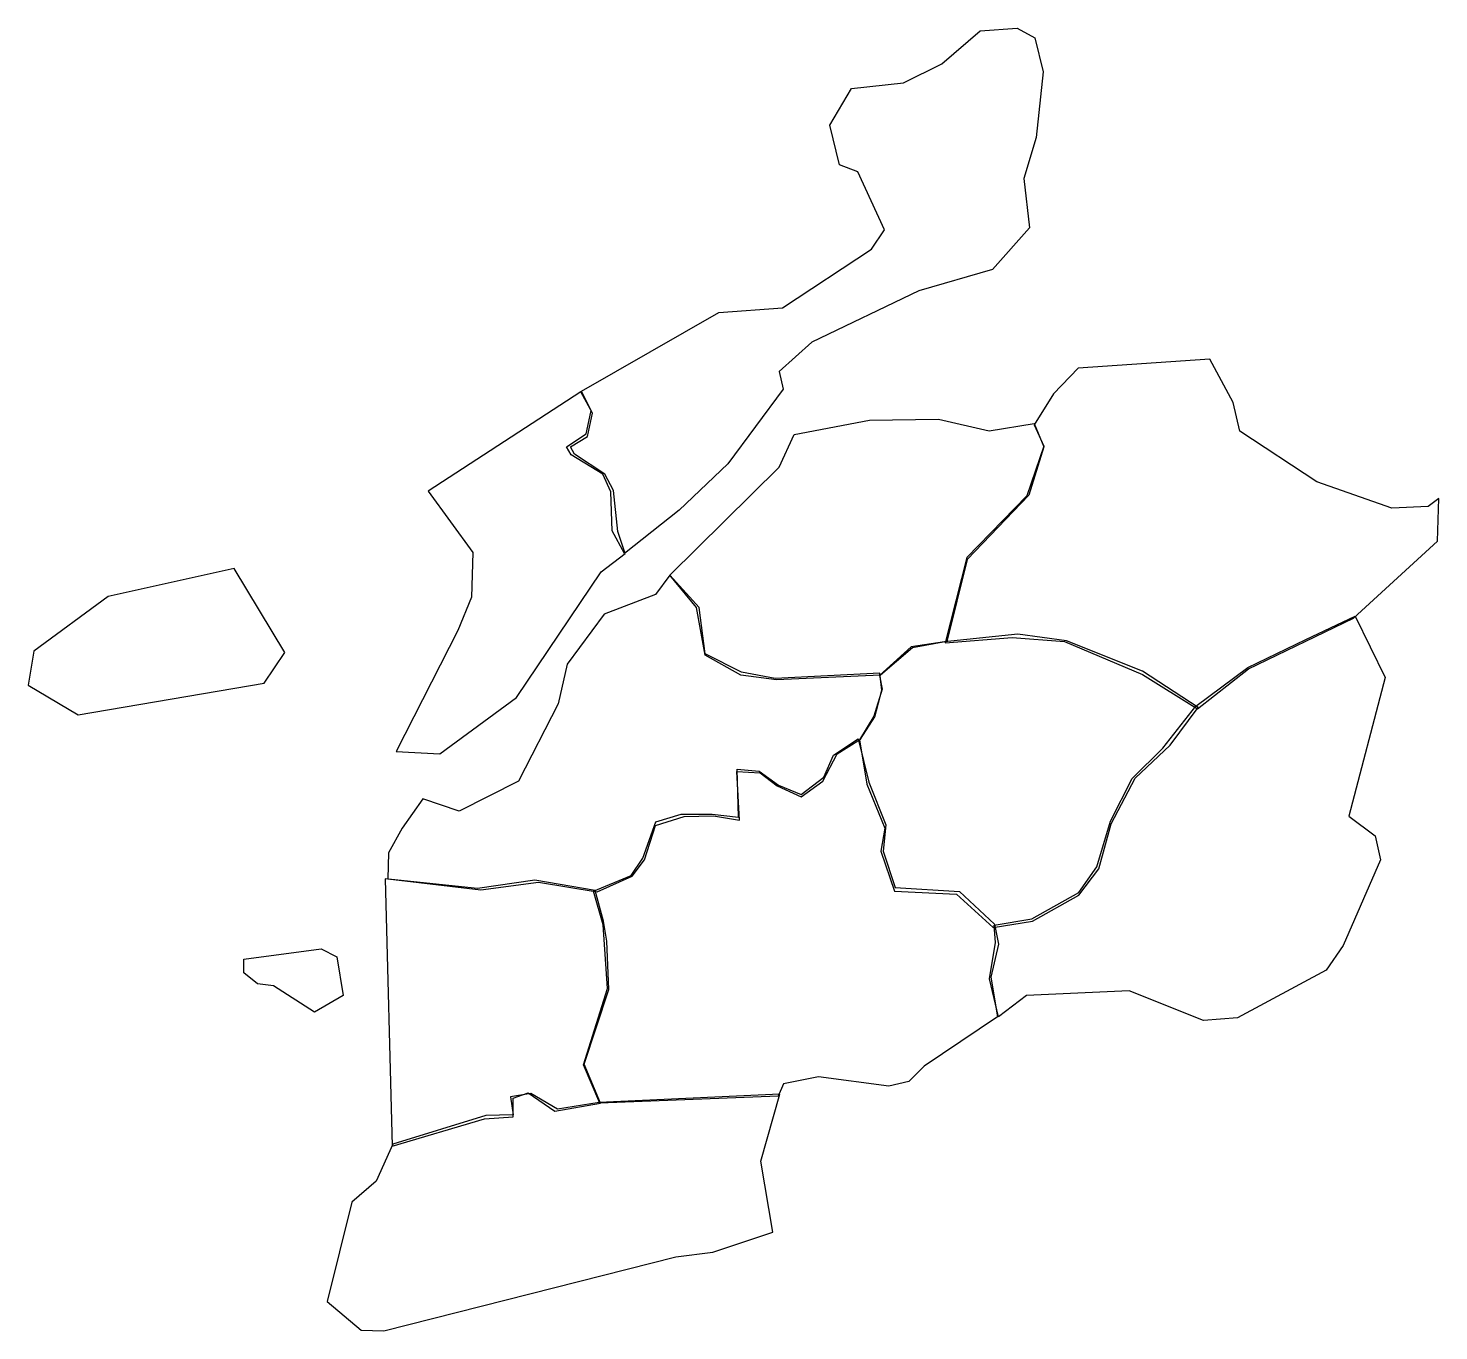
# Model space of a CAD drawing. Extents: x -46 to 543, y -11 to 534.
import ezdxf

# ---------------------------------------------------------------- set-up
doc = ezdxf.new("R2010")
doc.units = 0
doc.layers.add('Layer_1', color=7, linetype='CONTINUOUS')

msp = doc.modelspace()

# ---------------------------------------------------------------- linework, layer by layer
at = {"layer": 'Layer_1', "color": 7}
for points in [[(292.571432, 476.571428), (288.571432, 493.14286), (297.714288, 508.571428), (319.428568, 510.85714), (335.428568, 518.85714), (351.428568, 532.571428), (366.857144, 533.714284), (374.285712, 529.714284), (377.714288, 515.428572), (374.857144, 488.000004), (369.714288, 470.85714), (372, 450.285716), (356.571432, 432.85714), (325.714288, 424.000004), (281.142856, 402.571428), (267.428568, 390.285716), (269.142856, 382.85714), (246, 351.714284), (225.714288, 332.285716), (202.857144, 314.285716), (197.714288, 323.714284), (197.142856, 340.000004), (193.714288, 347.428572), (180.571432, 355.428572), (178.571432, 358.85714), (186.857144, 364.285716), (188.857144, 374.000004), (184.857144, 382.000004), (242.285712, 414.85714), (268.857144, 416.85714), (306, 441.428572), (311.428568, 449.428572), (300.285712, 473.714284), (292.571432, 476.571428)], [(374, 368.000004), (378, 359.000004), (370.857144, 338.285716), (345.857144, 312.571428), (336.714288, 276.85714), (364.714288, 279.14286), (386.571432, 277.428572), (419.285712, 263.714284), (442.142856, 249.285716), (463.571432, 266.000004), (507.428576, 287.14286), (542.428576, 319.428572), (543, 337.14286), (538.571432, 333.85714), (523.428576, 333.14286), (492, 344.14286), (459.857144, 365.285716), (457.142856, 377.285716), (447.285712, 395.428572), (392.285712, 391.714284), (382, 381.000004), (374, 368.000004)], [(184.571432, 381.714284), (120.857144, 340.285716), (139.428568, 314.571428), (138.857144, 296.000004), (133.142856, 282.000004), (107.428568, 231.428572), (125.714288, 230.571428), (157.714288, 254.000004), (193.142856, 306.571428), (203.142856, 314.285716), (200, 323.428572), (198.285712, 340.571428), (194.571432, 347.428572), (182, 355.714284), (180.285712, 358.85714), (187.428568, 363.14286), (189.428568, 372.85714), (184.571432, 381.714284)], [(221.714288, 305.14286), (267.428568, 350.285716), (273.714288, 364.000004), (305.142856, 370.000004), (334, 370.285716), (355.142856, 365.428572), (374, 368.571428), (378, 358.85714), (371.714288, 338.571428), (346, 311.714284), (337.428568, 277.428572), (323.142856, 274.85714), (309.714288, 263.428572), (266.285712, 261.428572), (251.428568, 263.428572), (236.571432, 271.714284), (232.857144, 291.714284), (221.714288, 305.14286)], [(-12.857143, 296.285716), (-44, 273.428572), (-46.285714, 259.14286), (-25.428571, 246.85714), (52.285714, 260.000004), (60.857143, 272.85714), (39.714286, 308.000004), (-12.857143, 296.285716)], [(118.571432, 211.714284), (110, 199.428572), (104.285712, 189.14286), (104, 178.285716), (142.857144, 173.714284), (166.857144, 176.85714), (191.428568, 172.85714), (206, 179.428572), (211.142856, 186.285716), (215.714288, 200.571428), (227.714288, 204.285716), (240, 204.571428), (250.857144, 202.85714), (249.714288, 223.14286), (259.428568, 222.571428), (266.571432, 217.14286), (276.571432, 212.571428), (285.714288, 219.14286), (291.714288, 230.571428), (301.428568, 236.571428), (307.428568, 246.000004), (310.285712, 257.14286), (309.428568, 264.285716), (265.714288, 262.000004), (251.714288, 264.571428), (236.571432, 272.285716), (234, 291.714284), (221.714288, 305.14286), (215.714288, 297.14286), (194.285712, 288.85714), (178.857144, 268.000004), (175.142856, 251.428572), (158.571432, 219.14286), (133.714288, 206.571428), (118.571432, 211.714284)], [(357.285712, 158.85714), (373, 161.571428), (392.571432, 172.571428), (400.142856, 183.285716), (405.857144, 202.428572), (414.857144, 220.14286), (427.714288, 232.85714), (441.571432, 250.428572), (463.285712, 266.571428), (487.428576, 278.285716), (508, 288.000004), (520.571432, 262.428572), (505.428576, 204.428572), (516.428576, 196.285716), (518.714288, 186.285716), (503, 150.428572), (496, 140.14286), (458.857144, 120.14286), (444.714288, 119.14286), (413.714288, 131.428572), (370.714288, 129.571428), (359, 120.571428), (355.285712, 136.428572), (357.857144, 151.714284), (357.285712, 158.85714)], [(309.285712, 263.285716), (310.428576, 257.571428), (307, 246.285716), (301, 236.428572), (304, 217.85714), (311.571432, 199.428572), (309.857144, 189.85714), (315.571432, 173.14286), (341.571432, 171.85714), (356.857144, 158.000004), (373.285712, 160.571428), (392.571432, 171.428572), (401, 182.428572), (406.142856, 201.285716), (416.142856, 220.285716), (430.714288, 234.14286), (442.428576, 249.85714), (419.285712, 265.000004), (387.428576, 277.714284), (367.142856, 280.571428), (336.571432, 277.285716), (322.571432, 275.285716), (309.285712, 263.285716)], [(358.714288, 120.571428), (328, 100.000004), (321.571432, 93.571428), (313.285712, 91.714284), (283.857144, 95.571428), (269.285712, 92.571428), (267, 87.428572), (192.571432, 84.571428), (185.714288, 100.571428), (195.714288, 132.428572), (193.857144, 159.000004), (189.857144, 173.14286), (205.571432, 179.714284), (210.428568, 186.85714), (215.857144, 202.14286), (226.428568, 205.285716), (239.428568, 205.285716), (250.428568, 204.000004), (249.857144, 224.14286), (259.142856, 223.285716), (267.142856, 217.428572), (276.571432, 213.571428), (286.142856, 220.714284), (290.142856, 230.000004), (300.428576, 236.714284), (304.857144, 218.714284), (312, 200.85714), (310.857144, 189.85714), (315.857144, 174.714284), (342.714288, 173.000004), (357.428576, 159.285716), (359, 151.000004), (355.857144, 137.14286), (358.714288, 120.571428)], [(102.857144, 178.285716), (105.714288, 66.571428), (144.285712, 78.000004), (156.285712, 78.85714), (156.285712, 86.571428), (162.571432, 88.85714), (173.714288, 81.14286), (192.857144, 84.571428), (186, 100.85714), (196.285712, 132.000004), (195.428568, 152.285716), (194, 160.571428), (190.571432, 173.428572), (165.428568, 177.714284), (141.428568, 174.285716), (102.857144, 178.285716)], [(43.840621, 144.653844), (76.165502, 149.098516), (82.63048, 145.663996), (85.256872, 129.501556), (73.337075, 122.632516), (56.164482, 133.542164), (49.497474, 134.350292), (43.840621, 138.996988), (43.840621, 144.653844)], [(106, 67.428572), (99.142856, 52.000004), (88.857144, 43.14286), (78.571429, 1.714324), (92.857144, -10.285676), (102.285712, -10.571436), (224.285712, 20.285684), (239.714288, 22.285684), (264.857144, 30.571444), (259.714288, 60.285716), (267.714288, 88.285716), (192.285712, 84.85714), (174.857144, 82.000004), (163.714288, 88.571428), (155.142856, 87.14286), (156.285712, 79.714284), (144.857144, 79.428572), (106, 67.428572)]]:
    msp.add_lwpolyline(points, close=True, dxfattribs=at)

doc.saveas('drawing.dxf')
